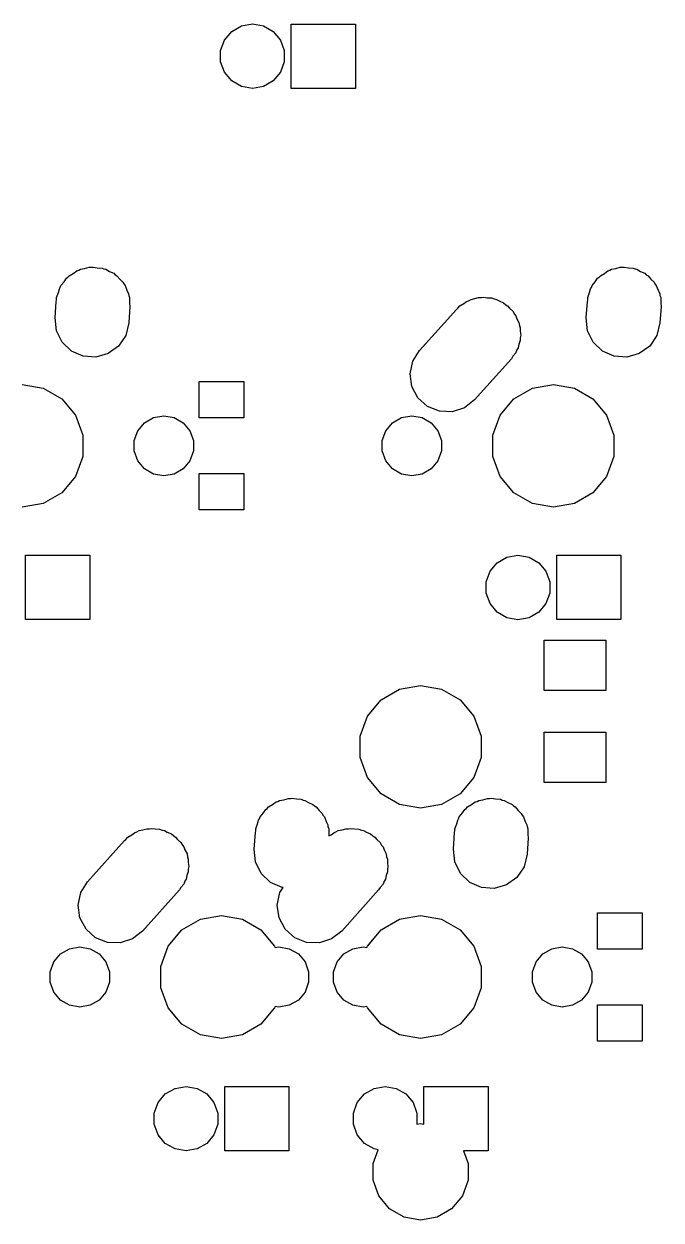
# Model space of a CAD drawing. Extents: x 50 to 349, y -142 to -48.
# Drawn here: x 100.07 to 122.92, y -142.07 to -99.17 of the extents above; entities that cross this region are included whole.
import ezdxf

# ---------------------------------------------------------------- set-up
doc = ezdxf.new("R2010")
doc.units = 0
doc.header["$MEASUREMENT"] = 0
doc.layers.add('BLACK', color=7, linetype='CONTINUOUS')

msp = doc.modelspace()

# ---------------------------------------------------------------- linework, layer by layer
at = {"layer": 'Black'}
for p, q in [((107.266, -99.7515), (107.524, -99.4438)), ((107.524, -99.4438), (107.872, -99.2429)), ((107.872, -99.2429), (108.267, -99.1731)), ((108.267, -99.1731), (108.663, -99.2429)), ((108.663, -99.2429), (109.011, -99.4438)), ((109.011, -99.4438), (109.269, -99.7515)), ((109.655, -101.483), (109.655, -99.1775)), ((109.655, -99.1775), (111.96, -99.1775)), ((111.96, -99.1775), (111.96, -101.483)), ((107.128, -100.129), (107.266, -99.7515)), ((109.269, -99.7515), (109.407, -100.129)), ((107.128, -100.531), (107.128, -100.129)), ((109.407, -100.129), (109.407, -100.531)), ((107.266, -100.908), (107.128, -100.531)), ((109.407, -100.531), (109.269, -100.908)), ((107.524, -101.216), (107.266, -100.908)), ((107.872, -101.417), (107.524, -101.216)), ((109.011, -101.216), (108.663, -101.417)), ((109.269, -100.908), (109.011, -101.216)), ((108.267, -101.487), (107.872, -101.417)), ((108.663, -101.417), (108.267, -101.487)), ((111.96, -101.483), (109.655, -101.483)), ((101.84, -108.119), (101.971, -108.023)), ((101.971, -108.023), (102.039, -108.004)), ((102.039, -108.004), (102.098, -107.97)), ((102.098, -107.97), (102.249, -107.943)), ((102.249, -107.943), (102.413, -107.896)), ((102.413, -107.896), (102.488, -107.901)), ((102.488, -107.901), (102.552, -107.89)), ((102.552, -107.89), (102.701, -107.916)), ((102.701, -107.916), (102.872, -107.928)), ((102.872, -107.928), (102.941, -107.958)), ((102.941, -107.958), (103.007, -107.97)), ((103.007, -107.97), (103.141, -108.047)), ((103.141, -108.047), (103.293, -108.115)), ((120.89, -108.119), (121.021, -108.023)), ((121.021, -108.023), (121.089, -108.004)), ((121.089, -108.004), (121.148, -107.97)), ((121.148, -107.97), (121.299, -107.943)), ((121.299, -107.943), (121.463, -107.896)), ((121.463, -107.896), (121.538, -107.901)), ((121.538, -107.901), (121.602, -107.89)), ((121.602, -107.89), (121.751, -107.916)), ((121.751, -107.916), (121.922, -107.928)), ((121.922, -107.928), (121.991, -107.958)), ((121.991, -107.958), (122.057, -107.97)), ((122.057, -107.97), (122.191, -108.047)), ((122.191, -108.047), (122.343, -108.115)), ((101.401, -108.555), (101.516, -108.417)), ((101.516, -108.417), (101.599, -108.294)), ((101.599, -108.294), (101.651, -108.256)), ((101.651, -108.256), (101.698, -108.201)), ((101.698, -108.201), (101.84, -108.119)), ((103.293, -108.115), (103.345, -108.165)), ((103.345, -108.165), (103.407, -108.201)), ((103.407, -108.201), (103.513, -108.327)), ((103.513, -108.327), (103.624, -108.434)), ((103.624, -108.434), (103.654, -108.495)), ((103.654, -108.495), (103.704, -108.555)), ((120.451, -108.555), (120.566, -108.417)), ((120.566, -108.417), (120.649, -108.294)), ((120.649, -108.294), (120.701, -108.256)), ((120.701, -108.256), (120.748, -108.201)), ((120.748, -108.201), (120.89, -108.119)), ((122.343, -108.115), (122.395, -108.165)), ((122.395, -108.165), (122.457, -108.201)), ((122.457, -108.201), (122.563, -108.327)), ((122.563, -108.327), (122.674, -108.434)), ((122.674, -108.434), (122.704, -108.495)), ((122.704, -108.495), (122.754, -108.555)), ((101.243, -108.989), (101.311, -108.802)), ((101.311, -108.802), (101.342, -108.676)), ((101.342, -108.676), (101.374, -108.629)), ((101.374, -108.629), (101.401, -108.555)), ((103.704, -108.555), (103.766, -108.724)), ((103.766, -108.724), (103.826, -108.847)), ((103.826, -108.847), (103.833, -108.907)), ((103.833, -108.907), (103.862, -108.989)), ((120.293, -108.989), (120.361, -108.802)), ((120.361, -108.802), (120.392, -108.676)), ((120.392, -108.676), (120.424, -108.629)), ((120.424, -108.629), (120.451, -108.555)), ((122.754, -108.555), (122.816, -108.724)), ((122.816, -108.724), (122.876, -108.847)), ((122.876, -108.847), (122.883, -108.907)), ((122.883, -108.907), (122.912, -108.989)), ((101.19, -109.715), (101.231, -109.123)), ((101.231, -109.123), (101.243, -109.076)), ((101.243, -109.076), (101.243, -108.989)), ((103.875, -109.305), (103.834, -109.897)), ((103.862, -108.989), (103.862, -109.188)), ((103.862, -109.188), (103.875, -109.305)), ((115.582, -109.409), (115.636, -109.366)), ((115.636, -109.366), (115.708, -109.281)), ((115.708, -109.281), (115.848, -109.2)), ((115.848, -109.2), (115.944, -109.125)), ((115.944, -109.125), (116.023, -109.099)), ((116.023, -109.099), (116.108, -109.05)), ((116.108, -109.05), (116.248, -109.025)), ((116.248, -109.025), (116.382, -108.982)), ((116.382, -108.982), (116.478, -108.985)), ((116.478, -108.985), (116.562, -108.97)), ((116.562, -108.97), (116.686, -108.992)), ((116.686, -108.992), (116.842, -108.997)), ((116.842, -108.997), (116.94, -109.037)), ((116.94, -109.037), (117.017, -109.05)), ((117.017, -109.05), (117.117, -109.108)), ((117.117, -109.108), (117.269, -109.169)), ((117.269, -109.169), (117.352, -109.243)), ((117.352, -109.243), (117.417, -109.281)), ((117.417, -109.281), (117.489, -109.366)), ((117.489, -109.366), (117.611, -109.476)), ((120.24, -109.715), (120.281, -109.123)), ((120.281, -109.123), (120.293, -109.076)), ((120.293, -109.076), (120.293, -108.989)), ((122.925, -109.305), (122.884, -109.897)), ((122.912, -108.989), (122.912, -109.188)), ((122.912, -109.188), (122.925, -109.305)), ((101.239, -110.173), (101.19, -109.715)), ((114.26, -110.882), (115.582, -109.409)), ((117.611, -109.476), (117.664, -109.575)), ((117.664, -109.575), (117.714, -109.635)), ((117.714, -109.635), (117.754, -109.743)), ((117.754, -109.743), (117.828, -109.882)), ((120.289, -110.173), (120.24, -109.715)), ((101.441, -110.586), (101.239, -110.173)), ((103.834, -109.897), (103.723, -110.344)), ((117.828, -109.882), (117.843, -109.988)), ((117.843, -109.988), (117.872, -110.069)), ((117.872, -110.069), (117.872, -110.195)), ((117.872, -110.195), (117.893, -110.337)), ((120.491, -110.586), (120.289, -110.173)), ((122.884, -109.897), (122.773, -110.344)), ((101.772, -110.905), (101.441, -110.586)), ((103.723, -110.344), (103.466, -110.726)), ((117.872, -110.531), (117.824, -110.665)), ((117.893, -110.337), (117.872, -110.434)), ((117.872, -110.434), (117.872, -110.531)), ((120.822, -110.905), (120.491, -110.586)), ((122.773, -110.344), (122.516, -110.726)), ((102.193, -111.092), (101.772, -110.905)), ((102.652, -111.124), (102.193, -111.092)), ((103.094, -110.997), (102.652, -111.124)), ((103.466, -110.726), (103.094, -110.997)), ((114.017, -111.272), (114.26, -110.882)), ((117.61, -111.09), (117.555, -111.178)), ((117.714, -110.965), (117.61, -111.09)), ((117.752, -110.861), (117.714, -110.965)), ((117.798, -110.788), (117.752, -110.861)), ((117.824, -110.665), (117.798, -110.788)), ((121.243, -111.092), (120.822, -110.905)), ((121.702, -111.124), (121.243, -111.092)), ((122.144, -110.997), (121.702, -111.124)), ((122.516, -110.726), (122.144, -110.997)), ((113.922, -111.723), (114.017, -111.272)), ((117.555, -111.178), (116.233, -112.651)), ((113.987, -112.178), (113.922, -111.723)), ((100.012, -112.098), (100.766, -112.231)), ((100.766, -112.231), (101.428, -112.613)), ((106.356, -113.3), (106.356, -112)), ((106.356, -112), (107.956, -112)), ((107.956, -112), (107.956, -113.3)), ((114.204, -112.584), (113.987, -112.178)), ((117.647, -112.613), (118.309, -112.231)), ((118.309, -112.231), (119.062, -112.098)), ((119.062, -112.098), (119.816, -112.231)), ((119.816, -112.231), (120.478, -112.613)), ((101.428, -112.613), (101.92, -113.199)), ((114.546, -112.891), (114.204, -112.584)), ((116.233, -112.651), (115.871, -112.935)), ((117.155, -113.199), (117.647, -112.613)), ((120.478, -112.613), (120.97, -113.199)), ((101.92, -113.199), (102.181, -113.918)), ((104.723, -113.286), (105.093, -113.221)), ((105.093, -113.221), (105.462, -113.286)), ((113.613, -113.286), (113.983, -113.221)), ((113.983, -113.221), (114.352, -113.286)), ((114.973, -113.063), (114.546, -112.891)), ((115.433, -113.078), (114.973, -113.063)), ((115.871, -112.935), (115.433, -113.078)), ((116.894, -113.918), (117.155, -113.199)), ((120.97, -113.199), (121.231, -113.918)), ((104.158, -113.76), (104.399, -113.473)), ((104.399, -113.473), (104.723, -113.286)), ((105.462, -113.286), (105.786, -113.473)), ((105.786, -113.473), (106.027, -113.76)), ((107.956, -113.3), (106.356, -113.3)), ((113.048, -113.76), (113.289, -113.473)), ((113.289, -113.473), (113.613, -113.286)), ((114.352, -113.286), (114.676, -113.473)), ((114.676, -113.473), (114.917, -113.76)), ((102.181, -113.918), (102.181, -114.682)), ((104.03, -114.113), (104.158, -113.76)), ((106.027, -113.76), (106.155, -114.113)), ((112.92, -114.113), (113.048, -113.76)), ((114.917, -113.76), (115.045, -114.113)), ((116.894, -114.682), (116.894, -113.918)), ((121.231, -113.918), (121.231, -114.682)), ((104.03, -114.487), (104.03, -114.113)), ((104.158, -114.84), (104.03, -114.487)), ((106.155, -114.487), (106.027, -114.84)), ((106.155, -114.113), (106.155, -114.487)), ((112.92, -114.487), (112.92, -114.113)), ((113.048, -114.84), (112.92, -114.487)), ((115.045, -114.487), (114.917, -114.84)), ((115.045, -114.113), (115.045, -114.487)), ((102.181, -114.682), (101.92, -115.401)), ((104.399, -115.127), (104.158, -114.84)), ((106.027, -114.84), (105.786, -115.127)), ((113.289, -115.127), (113.048, -114.84)), ((114.917, -114.84), (114.676, -115.127)), ((117.155, -115.401), (116.894, -114.682)), ((121.231, -114.682), (120.97, -115.401)), ((104.723, -115.314), (104.399, -115.127)), ((105.093, -115.379), (104.723, -115.314)), ((105.462, -115.314), (105.093, -115.379)), ((105.786, -115.127), (105.462, -115.314)), ((106.356, -116.6), (106.356, -115.3)), ((106.356, -115.3), (107.956, -115.3)), ((107.956, -115.3), (107.956, -116.6)), ((113.613, -115.314), (113.289, -115.127)), ((113.983, -115.379), (113.613, -115.314)), ((114.352, -115.314), (113.983, -115.379)), ((114.676, -115.127), (114.352, -115.314)), ((101.92, -115.401), (101.428, -115.987)), ((117.647, -115.987), (117.155, -115.401)), ((120.97, -115.401), (120.478, -115.987)), ((101.428, -115.987), (100.766, -116.369)), ((118.309, -116.369), (117.647, -115.987)), ((120.478, -115.987), (119.816, -116.369)), ((100.766, -116.369), (100.012, -116.502)), ((107.956, -116.6), (106.356, -116.6)), ((119.062, -116.502), (118.309, -116.369)), ((119.816, -116.369), (119.062, -116.502)), ((100.13, -120.532), (100.13, -118.227)), ((100.13, -118.227), (102.435, -118.227)), ((102.435, -118.227), (102.435, -120.532)), ((117.049, -118.494), (117.397, -118.293)), ((117.397, -118.293), (117.792, -118.223)), ((117.792, -118.223), (118.188, -118.293)), ((118.188, -118.293), (118.536, -118.494)), ((119.18, -120.532), (119.18, -118.227)), ((119.18, -118.227), (121.485, -118.227)), ((121.485, -118.227), (121.485, -120.532)), ((116.653, -119.179), (116.791, -118.802)), ((116.791, -118.802), (117.049, -118.494)), ((118.536, -118.494), (118.794, -118.802)), ((118.794, -118.802), (118.932, -119.179)), ((116.653, -119.581), (116.653, -119.179)), ((118.932, -119.179), (118.932, -119.581)), ((116.791, -119.958), (116.653, -119.581)), ((118.932, -119.581), (118.794, -119.958)), ((117.049, -120.266), (116.791, -119.958)), ((118.794, -119.958), (118.536, -120.266)), ((117.397, -120.467), (117.049, -120.266)), ((117.792, -120.537), (117.397, -120.467)), ((118.188, -120.467), (117.792, -120.537)), ((118.536, -120.266), (118.188, -120.467)), ((102.435, -120.532), (100.13, -120.532)), ((121.485, -120.532), (119.18, -120.532)), ((118.737, -123.075), (118.737, -121.275)), ((118.737, -121.275), (120.938, -121.275)), ((120.938, -121.275), (120.938, -123.075)), ((112.884, -123.408), (113.547, -123.026)), ((113.547, -123.026), (114.3, -122.893)), ((114.3, -122.893), (115.053, -123.026)), ((115.053, -123.026), (115.716, -123.408)), ((120.938, -123.075), (118.737, -123.075)), ((112.393, -123.994), (112.884, -123.408)), ((115.716, -123.408), (116.207, -123.994)), ((112.131, -124.713), (112.393, -123.994)), ((116.207, -123.994), (116.469, -124.713)), ((112.131, -125.477), (112.131, -124.713)), ((116.469, -124.713), (116.469, -125.477)), ((118.737, -126.375), (118.737, -124.575)), ((118.737, -124.575), (120.938, -124.575)), ((120.938, -124.575), (120.938, -126.375)), ((112.393, -126.196), (112.131, -125.477)), ((116.469, -125.477), (116.207, -126.196)), ((112.884, -126.782), (112.393, -126.196)), ((116.207, -126.196), (115.716, -126.782)), ((120.938, -126.375), (118.737, -126.375)), ((109.393, -126.993), (109.557, -126.946)), ((109.557, -126.946), (109.631, -126.951)), ((109.631, -126.951), (109.696, -126.94)), ((109.696, -126.94), (109.844, -126.966)), ((113.547, -127.164), (112.884, -126.782)), ((115.716, -126.782), (115.053, -127.164)), ((116.537, -126.993), (116.701, -126.946)), ((116.701, -126.946), (116.775, -126.951)), ((116.775, -126.951), (116.84, -126.94)), ((116.84, -126.94), (116.988, -126.966)), ((108.66, -127.467), (108.743, -127.344)), ((108.743, -127.344), (108.795, -127.306)), ((108.795, -127.306), (108.841, -127.251)), ((108.841, -127.251), (108.983, -127.169)), ((108.983, -127.169), (109.115, -127.073)), ((109.115, -127.073), (109.183, -127.054)), ((109.183, -127.054), (109.241, -127.02)), ((109.241, -127.02), (109.393, -126.993)), ((109.844, -126.966), (110.016, -126.978)), ((110.016, -126.978), (110.085, -127.008)), ((110.085, -127.008), (110.151, -127.02)), ((110.151, -127.02), (110.284, -127.097)), ((110.284, -127.097), (110.437, -127.165)), ((110.437, -127.165), (110.489, -127.215)), ((110.489, -127.215), (110.551, -127.251)), ((110.551, -127.251), (110.657, -127.377)), ((110.657, -127.377), (110.768, -127.484)), ((114.3, -127.297), (113.547, -127.164)), ((115.053, -127.164), (114.3, -127.297)), ((115.804, -127.467), (115.886, -127.344)), ((115.886, -127.344), (115.939, -127.306)), ((115.939, -127.306), (115.985, -127.251)), ((115.985, -127.251), (116.127, -127.169)), ((116.127, -127.169), (116.258, -127.073)), ((116.258, -127.073), (116.327, -127.054)), ((116.327, -127.054), (116.385, -127.02)), ((116.385, -127.02), (116.537, -126.993)), ((116.988, -126.966), (117.16, -126.978)), ((117.16, -126.978), (117.229, -127.008)), ((117.229, -127.008), (117.295, -127.02)), ((117.295, -127.02), (117.428, -127.097)), ((117.428, -127.097), (117.58, -127.165)), ((117.58, -127.165), (117.633, -127.215)), ((117.633, -127.215), (117.695, -127.251)), ((117.695, -127.251), (117.8, -127.377)), ((117.8, -127.377), (117.912, -127.484)), ((108.454, -127.852), (108.486, -127.726)), ((108.486, -127.726), (108.517, -127.679)), ((108.517, -127.679), (108.544, -127.605)), ((108.544, -127.605), (108.66, -127.467)), ((110.768, -127.484), (110.798, -127.545)), ((110.798, -127.545), (110.848, -127.605)), ((110.848, -127.605), (110.91, -127.774)), ((110.91, -127.774), (110.97, -127.897)), ((115.598, -127.852), (115.629, -127.726)), ((115.629, -127.726), (115.661, -127.679)), ((115.661, -127.679), (115.688, -127.605)), ((115.688, -127.605), (115.804, -127.467)), ((117.912, -127.484), (117.941, -127.545)), ((117.941, -127.545), (117.992, -127.605)), ((117.992, -127.605), (118.053, -127.774)), ((118.053, -127.774), (118.114, -127.897)), ((103.942, -128.25), (104.038, -128.175)), ((104.038, -128.175), (104.117, -128.149)), ((104.117, -128.149), (104.201, -128.1)), ((104.201, -128.1), (104.342, -128.075)), ((104.342, -128.075), (104.475, -128.032)), ((104.475, -128.032), (104.572, -128.035)), ((104.572, -128.035), (104.656, -128.02)), ((104.656, -128.02), (104.78, -128.042)), ((104.78, -128.042), (104.935, -128.047)), ((104.935, -128.047), (105.034, -128.087)), ((105.034, -128.087), (105.111, -128.1)), ((105.111, -128.1), (105.211, -128.158)), ((105.211, -128.158), (105.362, -128.219)), ((105.362, -128.219), (105.445, -128.293)), ((108.334, -128.765), (108.375, -128.173)), ((108.375, -128.173), (108.386, -128.126)), ((108.386, -128.039), (108.454, -127.852)), ((108.386, -128.126), (108.386, -128.039)), ((110.97, -127.897), (110.976, -127.957)), ((110.976, -127.957), (111.006, -128.039)), ((111.006, -128.039), (111.006, -128.238)), ((111.006, -128.238), (111.012, -128.293)), ((111.086, -128.25), (111.182, -128.175)), ((111.182, -128.175), (111.261, -128.149)), ((111.261, -128.149), (111.345, -128.1)), ((111.345, -128.1), (111.485, -128.075)), ((111.485, -128.075), (111.619, -128.032)), ((111.619, -128.032), (111.715, -128.035)), ((111.715, -128.035), (111.8, -128.02)), ((111.8, -128.02), (111.924, -128.042)), ((111.924, -128.042), (112.079, -128.047)), ((112.079, -128.047), (112.178, -128.087)), ((112.178, -128.087), (112.255, -128.1)), ((112.255, -128.1), (112.354, -128.158)), ((112.354, -128.158), (112.506, -128.219)), ((112.506, -128.219), (112.589, -128.293)), ((115.478, -128.765), (115.519, -128.173)), ((115.519, -128.173), (115.53, -128.126)), ((115.53, -128.039), (115.598, -127.852)), ((115.53, -128.126), (115.53, -128.039)), ((118.114, -127.897), (118.12, -127.957)), ((118.12, -127.957), (118.15, -128.039)), ((118.15, -128.039), (118.15, -128.238)), ((118.15, -128.238), (118.162, -128.355)), ((102.354, -129.932), (103.676, -128.459)), ((103.676, -128.459), (103.73, -128.416)), ((103.73, -128.416), (103.801, -128.331)), ((103.801, -128.331), (103.942, -128.25)), ((105.445, -128.293), (105.511, -128.331)), ((105.511, -128.331), (105.583, -128.416)), ((105.583, -128.416), (105.705, -128.526)), ((105.705, -128.526), (105.758, -128.625)), ((105.758, -128.625), (105.808, -128.685)), ((111.012, -128.293), (111.086, -128.25)), ((112.589, -128.293), (112.655, -128.331)), ((112.655, -128.331), (112.726, -128.416)), ((112.726, -128.416), (112.849, -128.526)), ((112.849, -128.526), (112.901, -128.625)), ((112.901, -128.625), (112.952, -128.685)), ((118.162, -128.355), (118.121, -128.947)), ((105.808, -128.685), (105.847, -128.793)), ((105.847, -128.793), (105.922, -128.932)), ((105.922, -128.932), (105.937, -129.038)), ((105.937, -129.038), (105.966, -129.119)), ((108.383, -129.223), (108.334, -128.765)), ((112.952, -128.685), (112.991, -128.793)), ((112.991, -128.793), (113.065, -128.932)), ((113.065, -128.932), (113.08, -129.038)), ((113.08, -129.038), (113.11, -129.119)), ((115.526, -129.223), (115.478, -128.765)), ((118.121, -128.947), (118.011, -129.394)), ((105.966, -129.119), (105.966, -129.245)), ((105.966, -129.245), (105.986, -129.387)), ((105.986, -129.387), (105.966, -129.484)), ((105.966, -129.484), (105.966, -129.581)), ((108.585, -129.636), (108.383, -129.223)), ((113.11, -129.119), (113.11, -129.245)), ((113.11, -129.245), (113.13, -129.387)), ((113.13, -129.387), (113.11, -129.484)), ((113.11, -129.484), (113.11, -129.581)), ((115.728, -129.636), (115.526, -129.223)), ((118.011, -129.394), (117.754, -129.776)), ((102.111, -130.322), (102.354, -129.932)), ((105.846, -129.911), (105.808, -130.015)), ((105.892, -129.838), (105.846, -129.911)), ((105.917, -129.715), (105.892, -129.838)), ((105.966, -129.581), (105.917, -129.715)), ((108.916, -129.955), (108.585, -129.636)), ((109.337, -130.142), (108.916, -129.955)), ((112.99, -129.911), (112.952, -130.015)), ((113.035, -129.838), (112.99, -129.911)), ((113.061, -129.715), (113.035, -129.838)), ((113.11, -129.581), (113.061, -129.715)), ((116.06, -129.955), (115.728, -129.636)), ((116.48, -130.142), (116.06, -129.955)), ((117.754, -129.776), (117.382, -130.047)), ((102.016, -130.773), (102.111, -130.322)), ((105.648, -130.228), (104.327, -131.701)), ((105.704, -130.14), (105.648, -130.228)), ((105.808, -130.015), (105.704, -130.14)), ((109.16, -130.773), (109.255, -130.322)), ((109.255, -130.322), (109.366, -130.144)), ((109.366, -130.144), (109.337, -130.142)), ((112.792, -130.228), (111.47, -131.701)), ((112.847, -130.14), (112.792, -130.228)), ((112.952, -130.015), (112.847, -130.14)), ((116.939, -130.174), (116.48, -130.142)), ((117.382, -130.047), (116.939, -130.174)), ((102.081, -131.228), (102.016, -130.773)), ((109.225, -131.228), (109.16, -130.773)), ((102.298, -131.634), (102.081, -131.228)), ((106.403, -131.281), (107.156, -131.148)), ((107.156, -131.148), (107.909, -131.281)), ((109.441, -131.634), (109.225, -131.228)), ((113.547, -131.281), (114.3, -131.148)), ((114.3, -131.148), (115.053, -131.281)), ((120.644, -132.35), (120.644, -131.05)), ((120.644, -131.05), (122.244, -131.05)), ((122.244, -131.05), (122.244, -132.35)), ((102.64, -131.941), (102.298, -131.634)), ((105.249, -132.249), (105.741, -131.663)), ((105.741, -131.663), (106.403, -131.281)), ((107.909, -131.281), (108.572, -131.663)), ((108.572, -131.663), (109.063, -132.249)), ((109.784, -131.941), (109.441, -131.634)), ((112.393, -132.249), (112.884, -131.663)), ((112.884, -131.663), (113.547, -131.281)), ((115.053, -131.281), (115.716, -131.663)), ((115.716, -131.663), (116.207, -132.249)), ((103.067, -132.113), (102.64, -131.941)), ((103.964, -131.985), (103.527, -132.128)), ((104.327, -131.701), (103.964, -131.985)), ((110.211, -132.113), (109.784, -131.941)), ((111.108, -131.985), (110.671, -132.128)), ((111.47, -131.701), (111.108, -131.985)), ((101.142, -132.81), (101.383, -132.523)), ((101.383, -132.523), (101.707, -132.336)), ((101.707, -132.336), (102.076, -132.271)), ((102.076, -132.271), (102.445, -132.336)), ((102.445, -132.336), (102.77, -132.523)), ((102.77, -132.523), (103.011, -132.81)), ((103.527, -132.128), (103.067, -132.113)), ((104.987, -132.968), (105.249, -132.249)), ((109.063, -132.249), (109.08, -132.295)), ((109.08, -132.295), (109.22, -132.271)), ((109.22, -132.271), (109.589, -132.336)), ((109.589, -132.336), (109.914, -132.523)), ((109.914, -132.523), (110.155, -132.81)), ((110.671, -132.128), (110.211, -132.113)), ((111.302, -132.81), (111.543, -132.523)), ((111.543, -132.523), (111.867, -132.336)), ((111.867, -132.336), (112.236, -132.271)), ((112.236, -132.271), (112.376, -132.295)), ((112.376, -132.295), (112.393, -132.249)), ((116.207, -132.249), (116.469, -132.968)), ((118.445, -132.81), (118.686, -132.523)), ((118.686, -132.523), (119.011, -132.336)), ((119.011, -132.336), (119.38, -132.271)), ((119.38, -132.271), (119.749, -132.336)), ((119.749, -132.336), (120.074, -132.523)), ((120.074, -132.523), (120.315, -132.81)), ((122.244, -132.35), (120.644, -132.35)), ((101.014, -133.163), (101.142, -132.81)), ((103.011, -132.81), (103.139, -133.163)), ((110.155, -132.81), (110.283, -133.163)), ((111.174, -133.163), (111.302, -132.81)), ((118.317, -133.163), (118.445, -132.81)), ((120.315, -132.81), (120.443, -133.163)), ((101.014, -133.537), (101.014, -133.163)), ((103.139, -133.163), (103.139, -133.537)), ((104.987, -133.732), (104.987, -132.968)), ((110.283, -133.163), (110.283, -133.537)), ((111.174, -133.537), (111.174, -133.163)), ((116.469, -132.968), (116.469, -133.732)), ((118.317, -133.537), (118.317, -133.163)), ((120.443, -133.163), (120.443, -133.537)), ((101.142, -133.89), (101.014, -133.537)), ((103.139, -133.537), (103.011, -133.89)), ((105.249, -134.451), (104.987, -133.732)), ((110.283, -133.537), (110.155, -133.89)), ((111.302, -133.89), (111.174, -133.537)), ((116.469, -133.732), (116.207, -134.451)), ((118.445, -133.89), (118.317, -133.537)), ((120.443, -133.537), (120.315, -133.89)), ((101.383, -134.177), (101.142, -133.89)), ((101.707, -134.364), (101.383, -134.177)), ((102.77, -134.177), (102.445, -134.364)), ((103.011, -133.89), (102.77, -134.177)), ((109.914, -134.177), (109.589, -134.364)), ((110.155, -133.89), (109.914, -134.177)), ((111.543, -134.177), (111.302, -133.89)), ((111.867, -134.364), (111.543, -134.177)), ((118.686, -134.177), (118.445, -133.89)), ((119.011, -134.364), (118.686, -134.177)), ((120.074, -134.177), (119.749, -134.364)), ((120.315, -133.89), (120.074, -134.177)), ((102.076, -134.429), (101.707, -134.364)), ((102.445, -134.364), (102.076, -134.429)), ((105.741, -135.037), (105.249, -134.451)), ((109.063, -134.451), (108.572, -135.037)), ((109.08, -134.405), (109.063, -134.451)), ((109.22, -134.429), (109.08, -134.405)), ((109.589, -134.364), (109.22, -134.429)), ((112.236, -134.429), (111.867, -134.364)), ((112.376, -134.405), (112.236, -134.429)), ((112.393, -134.451), (112.376, -134.405)), ((112.884, -135.037), (112.393, -134.451)), ((116.207, -134.451), (115.716, -135.037)), ((119.38, -134.429), (119.011, -134.364)), ((119.749, -134.364), (119.38, -134.429)), ((120.644, -135.65), (120.644, -134.35)), ((120.644, -134.35), (122.244, -134.35)), ((122.244, -134.35), (122.244, -135.65)), ((106.403, -135.419), (105.741, -135.037)), ((108.572, -135.037), (107.909, -135.419)), ((113.547, -135.419), (112.884, -135.037)), ((115.716, -135.037), (115.053, -135.419)), ((107.156, -135.552), (106.403, -135.419)), ((107.909, -135.419), (107.156, -135.552)), ((114.3, -135.552), (113.547, -135.419)), ((115.053, -135.419), (114.3, -135.552)), ((122.244, -135.65), (120.644, -135.65)), ((104.884, -137.852), (105.143, -137.544)), ((105.143, -137.544), (105.491, -137.343)), ((105.491, -137.343), (105.886, -137.273)), ((105.886, -137.273), (106.282, -137.343)), ((106.282, -137.343), (106.63, -137.544)), ((106.63, -137.544), (106.888, -137.852)), ((107.274, -139.582), (107.274, -137.278)), ((107.274, -137.278), (109.579, -137.278)), ((109.579, -137.278), (109.579, -139.582)), ((112.028, -137.852), (112.286, -137.544)), ((112.286, -137.544), (112.634, -137.343)), ((112.634, -137.343), (113.03, -137.273)), ((113.03, -137.273), (113.426, -137.343)), ((113.426, -137.343), (113.774, -137.544)), ((113.774, -137.544), (114.032, -137.852)), ((114.417, -138.625), (114.417, -137.278)), ((114.417, -137.278), (116.722, -137.278)), ((116.722, -137.278), (116.722, -139.582)), ((104.747, -138.229), (104.884, -137.852)), ((106.888, -137.852), (107.026, -138.229)), ((111.891, -138.229), (112.028, -137.852)), ((114.032, -137.852), (114.169, -138.229)), ((104.747, -138.631), (104.747, -138.229)), ((107.026, -138.229), (107.026, -138.631)), ((111.891, -138.631), (111.891, -138.229)), ((114.169, -138.229), (114.169, -138.627)), ((104.884, -139.008), (104.747, -138.631)), ((107.026, -138.631), (106.888, -139.008)), ((112.028, -139.008), (111.891, -138.631)), ((114.169, -138.627), (114.3, -138.604)), ((114.3, -138.604), (114.417, -138.625)), ((105.143, -139.316), (104.884, -139.008)), ((105.491, -139.517), (105.143, -139.316)), ((106.63, -139.316), (106.282, -139.517)), ((106.888, -139.008), (106.63, -139.316)), ((112.286, -139.316), (112.028, -139.008)), ((112.634, -139.517), (112.286, -139.316)), ((105.886, -139.587), (105.491, -139.517)), ((106.282, -139.517), (105.886, -139.587)), ((109.579, -139.582), (107.274, -139.582)), ((112.596, -140.034), (112.775, -139.542)), ((112.775, -139.542), (112.634, -139.517)), ((116.722, -139.582), (115.84, -139.582)), ((115.84, -139.582), (116.004, -140.034)), ((112.596, -140.636), (112.596, -140.034)), ((116.004, -140.034), (116.004, -140.636)), ((112.801, -141.2), (112.596, -140.636)), ((116.004, -140.636), (115.799, -141.2)), ((113.188, -141.661), (112.801, -141.2)), ((115.799, -141.2), (115.412, -141.661)), ((113.708, -141.961), (113.188, -141.661)), ((114.3, -142.066), (113.708, -141.961)), ((114.892, -141.961), (114.3, -142.066)), ((115.412, -141.661), (114.892, -141.961))]:
    msp.add_line(p, q, dxfattribs=at)

doc.saveas('drawing.dxf')
